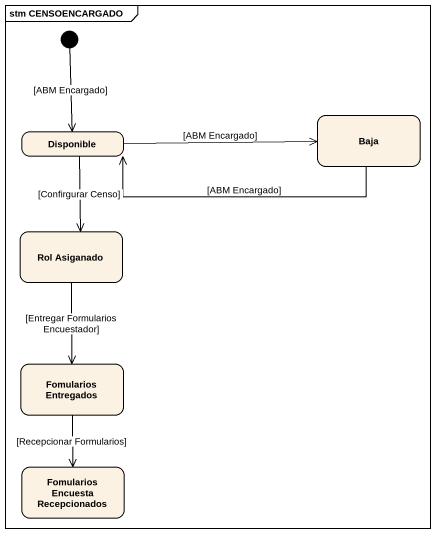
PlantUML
@startuml
mainframe stm CENSOENCARGADO
hide empty description
state Baja
state Disponible
state "Rol Asiganado" as Rol_Asiganado
state "Fomularios Entregados" as Fomularios_Entregados
state "Fomularios Encuesta Recepcionados" as Fomularios_Encuesta
[*] --> Disponible : [ABM Encargado]
Baja -left-> Disponible : [ABM Encargado]
Disponible -right-> Baja : [ABM Encargado]
Disponible --> Rol_Asiganado : [Confirgurar Censo]
Rol_Asiganado --> Fomularios_Entregados : [Entregar Formularios Encuestador]
Fomularios_Entregados --> Fomularios_Encuesta : [Recepcionar Formularios]
@enduml
